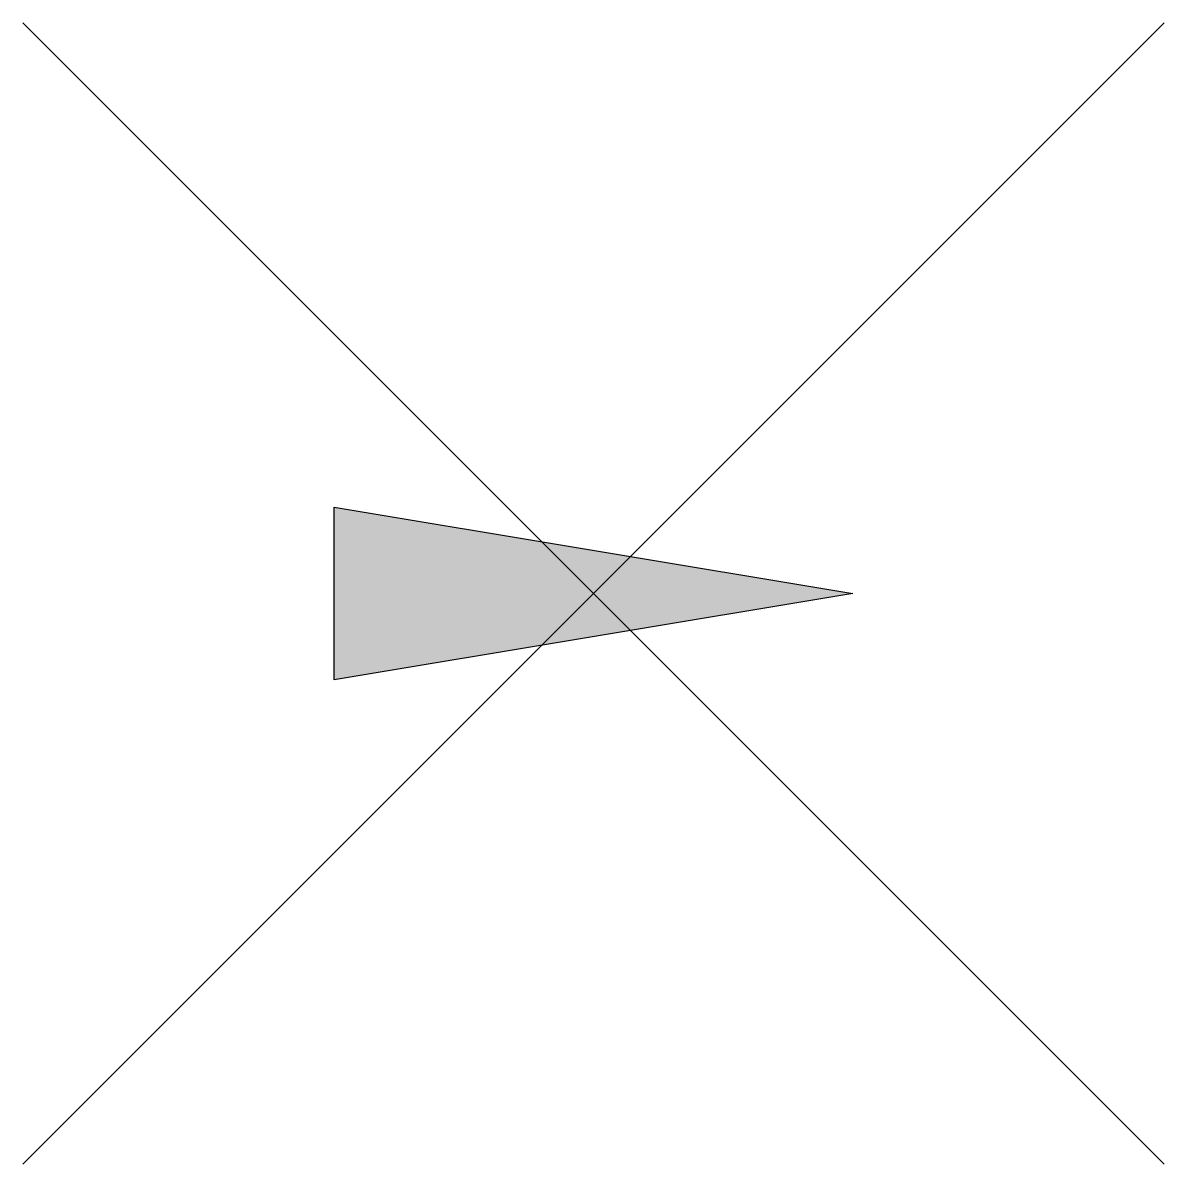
# Model space of a CAD drawing. Extents: x -5.5 to 5.5, y -5.5 to 5.5.
import ezdxf

# ---------------------------------------------------------------- set-up
doc = ezdxf.new("R2010")
doc.units = 0

msp = doc.modelspace()

# ---------------------------------------------------------------- hatches: boundary and pattern name
msp.add_hatch(color=256).paths.add_polyline_path([(2.5, 0), (-2.5, -0.833), (-2.5, 0.833)])

# ---------------------------------------------------------------- linework, layer by layer
for points in [[(5.5, 5.5), (-5.5, -5.5)], [(-5.5, 5.5), (5.5, -5.5)]]:
    msp.add_lwpolyline(points)
at = {"flags": 128}
msp.add_lwpolyline([(2.5, 0), (-2.5, -0.833), (-2.5, 0.833)], close=True, dxfattribs=at)

doc.saveas('drawing.dxf')
